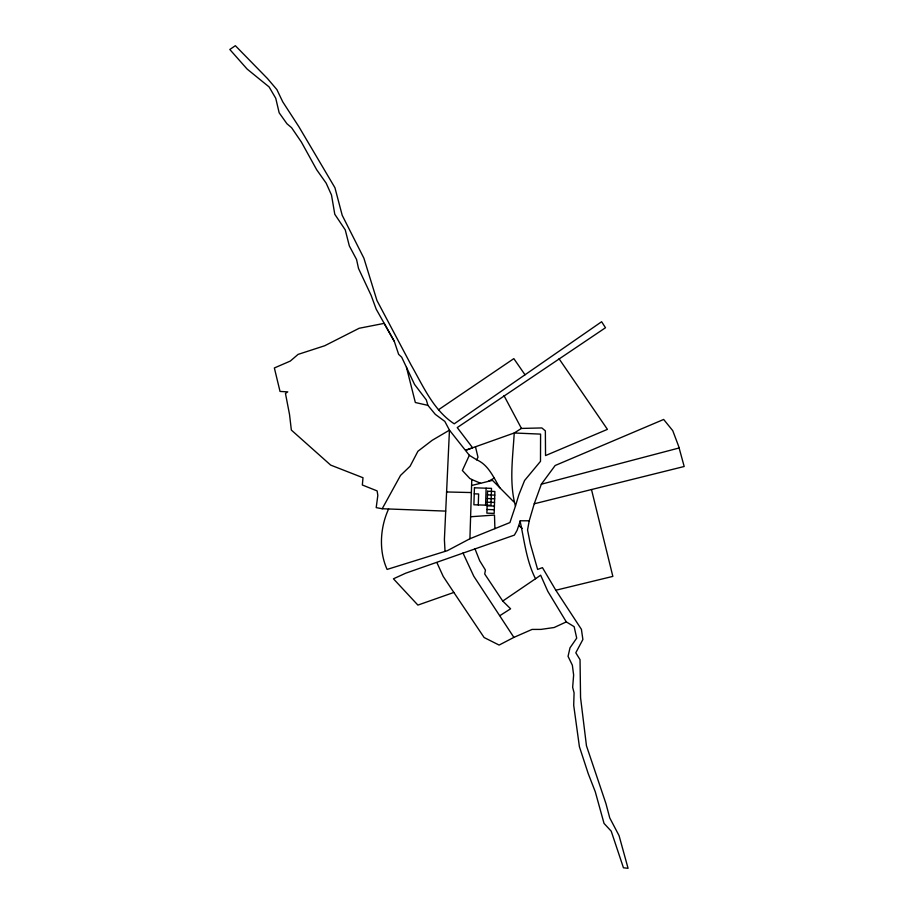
<?xml version="1.0" encoding="UTF-8"?>
<svg xmlns="http://www.w3.org/2000/svg" width="914" height="914" viewBox="0 0 914 914"><rect width="100%" height="100%" fill="white"/><g stroke="black" fill="none" stroke-linecap="round" stroke-linejoin="round"><path stroke-width="1.37" d="M534.244 503.785L684.186 466.494L678.691 446.409L672.761 430.677L663.667 419.457L555.164 465.5L541.339 484.214L534.244 503.785L529.229 520.786L520.02 520.786C524.316 540.151 526.247 560.59 535.513 578.745L502.757 601.058L484.717 574.015L485.437 570.073L479.701 560.762L474.972 548.834M388.599 508.984C380.098 527.481 378.659 550.788 387.102 569.422L447.3 550.696L469.91 538.746L471.784 479.496L469.842 478.502L462.37 470.493L469.339 455.298L449.459 430.151L444.844 421.423L435.247 414.305L427.901 405.359L426.324 399.909L414.522 384.394L401.692 357.203L398.63 354.335L394.277 341.31L384.188 323.373L359.179 328.263L324.721 345.743L298.09 354.392L290.264 361.087L274.36 367.965L280.027 391.432L287.761 391.877L285.465 393.466L289.521 414.465L291.349 430.071L330.674 465.1L362.995 477.736L362.344 485.003L377.128 490.909L377.825 495.434L376.202 507.624L382.201 508.744L445.666 511.097M478.273 504.916L478.628 493.971L474.24 493.823M485.574 505.156L486.122 488.19M469.91 538.746L509.921 522.568L515.45 506.059C508.972 482.581 512.857 457.343 514.228 432.985L521.448 428.426L541.842 427.946L545.361 430.86L545.544 455.572L607.422 429.363L559.071 358.791M529.229 520.786L527.549 529.96L530.28 543.727L537.626 569.433L542.448 567.64L555.826 590.238L581.418 629.346L582.881 639.503L575.797 652.79L580.036 659.657L580.561 697.679L586.457 745.79L605.925 803.543L609.752 817.927L619.064 835.636L628.067 868.3L623.451 867.786L611.226 831.192L604.028 823.4L595.277 791.753L588.216 773.61L579.407 746.704L573.706 705.334L574.072 692.801L572.655 687.317L573.638 675.046L572.347 665.186L568.051 656.355L569.993 647.855L576.711 638.132L574.141 626.661L566.303 621.897L547.817 591.358L540.642 575.192L535.513 578.745M515.45 506.059L518.844 494.828L524.59 480.49L540.494 461.342L540.585 434.116L514.228 432.985L465.786 450.225L472.618 447.78L457.24 427.581L605.491 327.738L601.618 321.739L454.235 423.81C433.35 410.215 423.091 385.914 411.106 364.994L376.934 300.466L363.898 258.205L342.202 215.293L334.935 187.724L298.798 126.589L282.734 101.82L276.908 89.629L267.471 78.547L235.366 45.7L229.814 49.493L247.146 69.087L269.104 86.933L275.731 98.232L279.17 112.799L286.95 123.756L291.577 127.686L301.392 142.07L316.69 169.764L326.172 183.166L331.496 195.013L334.787 214.276L345.241 229.86L349.331 245.912L356.551 259.485L358.517 268.465L371.13 295.371L376.202 309.172L394.277 341.31M520.169 521.3L517.073 530.371L514.365 535.124L405.679 573.204L393.443 578.802L417.892 605.091L453.847 592.455L484.123 637.526L499.113 645.078L513.885 637.389L532.062 629.426L540.985 629.403L554.181 627.507L566.303 621.897M499.855 487.79C493.491 477.474 488.544 464.895 476.64 459.776L477.988 457.24L475.463 446.775M382.201 508.744L400.538 475.406L410.089 466.243L417.927 451.253L432.185 440.297L449.459 430.151L444.398 539.523L445.038 551.416M438.457 409.78L513.828 358.631L525.013 374.786M499.969 615.59L510.595 608.804L502.757 601.058M488.27 481.392L494.108 478.148M541.339 484.214L679.113 447.974M471.59 485.505L492.486 480.353L513.759 501.82M555.826 590.238L612.848 576.391L591.495 489.538M470.584 516.753L494.474 515.062L494.908 528.646M446.535 491.961L471.361 492.555M487.459 494.897L494.76 495.125M487.345 498.541L494.645 498.781M487.231 502.197L494.52 502.426M487.105 505.842L494.405 506.082M486.991 509.498L494.291 509.726M427.901 405.359L415.333 402.514L406.479 367.337M471.784 479.496L480.581 483.289M469.339 455.298L476.64 459.776M518.706 525.573L522.294 528.418M453.847 592.455L443.233 576.46L436.903 562.613M513.885 637.389L473.783 576.231L462.987 553.004M503.991 395.625L521.448 428.426M474.435 487.813L473.886 504.779L490.955 505.328L491.504 488.362L474.435 487.813M487.585 491.241L486.876 513.142L494.177 513.382L494.874 491.481L487.585 491.241"/></g></svg>
